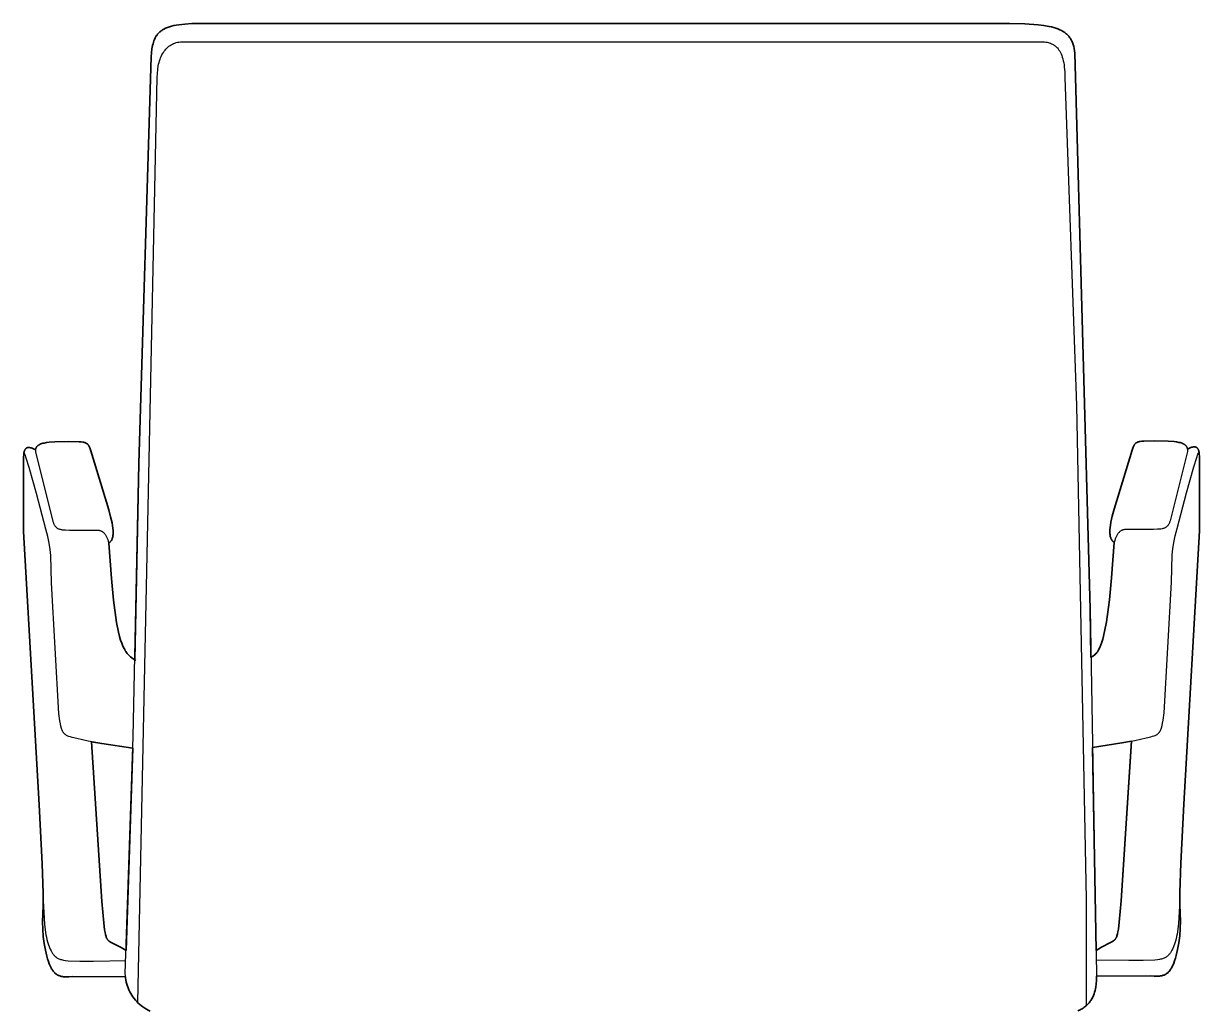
# Model space of a CAD drawing. Header units: millimetres. Extents: x 0 to 1824, y -1116 to 893.
# Drawn here: x 109 to 712, y -730 to -223 of the extents above; entities that cross this region are included whole.
import ezdxf

# ---------------------------------------------------------------- set-up
doc = ezdxf.new("R2010")
doc.units = ezdxf.units.MM
doc.layers.add('Blocks', color=7, linetype='Continuous')
doc.layers.add('Blocks$Inner', color=7, linetype='Continuous', lineweight=25, true_color=0x007f00)
doc.layers.add('Blocks$Outline', color=7, linetype='Continuous', lineweight=35, true_color=0xff3f3f)

# ---------------------------------------------------------------- blocks, each defined once
blk = doc.blocks.new('Oxford Low Office Chair Back')
at = {"layer": 'Blocks$Inner'}
for p, q in [((656.6, 566.38), (657.66, 567.07)), ((165.02, 519.87), (149.15, 522.34)), ((657.43, 520.23), (672.48, 522.67)), ((161.62, 416.14), (159.05, 417.64)), ((659.29, 416.23), (662.09, 417.87)), ((144.98, 410.68), (161.45, 410.97)), ((676.15, 411.01), (659.38, 411.29)), ((134.35, 402.77), (161.32, 402.6)), ((686.97, 403.1), (659.49, 402.95))]:
    blk.add_line(p, q, dxfattribs=at)
for points in [[(173.9, 385.08), (172.97, 385.55), (172.05, 386.06), (171.16, 386.61), (170.3, 387.2), (169.46, 387.83), (168.66, 388.5), (167.88, 389.21), (167.14, 389.94), (166.44, 390.72), (165.77, 391.52), (165.14, 392.36), (164.55, 393.22), (164.01, 394.12), (163.5, 395.04), (163.05, 395.98), (162.64, 396.96), (162.28, 397.95), (161.97, 398.97), (161.71, 400.01), (161.5, 401.06), (161.36, 402.14), (161.27, 403.23), (161.24, 404.34), (165.21, 525.7), (168.19, 665.91), (174.41, 874.62), (174.91, 878.56), (175.24, 880.34), (175.44, 881.18), (175.67, 881.99), (175.92, 882.77), (176.21, 883.51), (176.54, 884.23), (176.73, 884.57), (176.92, 884.91), (177.12, 885.24), (177.34, 885.56), (177.56, 885.87), (177.8, 886.17), (178.06, 886.47), (178.33, 886.76), (178.61, 887.04), (178.91, 887.31), (179.22, 887.57), (179.55, 887.83), (179.9, 888.08), (180.26, 888.31), (180.64, 888.55), (181.04, 888.77), (181.89, 889.19), (182.82, 889.57), (183.83, 889.93), (184.93, 890.25), (186.11, 890.54), (187.39, 890.79), (188.76, 891.01), (191.81, 891.35), (195.3, 891.55), (199.25, 891.62), (614.79, 891.62), (622.71, 891.41), (629.47, 890.96), (632.42, 890.62), (635.1, 890.16), (636.34, 889.89), (637.51, 889.59), (638.62, 889.25), (639.67, 888.88), (640.65, 888.46), (641.57, 888.01), (642.01, 887.77), (642.43, 887.52), (642.83, 887.25), (643.22, 886.98), (643.6, 886.69), (643.96, 886.4), (644.31, 886.08), (644.64, 885.76), (644.95, 885.43), (645.26, 885.08), (645.54, 884.72), (645.82, 884.35), (646.08, 883.96), (646.32, 883.56), (646.55, 883.14), (646.77, 882.71), (646.97, 882.27), (647.16, 881.81), (647.5, 880.85), (647.79, 879.82), (648.02, 878.74), (648.2, 877.58), (648.33, 876.36), (656.16, 591.21), (659.51, 403.97), (659.45, 400.83), (659.33, 399.13), (659.11, 397.4), (658.95, 396.52), (658.76, 395.64), (658.52, 394.77), (658.24, 393.9), (657.9, 393.04), (657.52, 392.2), (657.08, 391.37), (656.58, 390.56), (656.3, 390.16), (656.01, 389.77), (655.71, 389.38), (655.38, 389.01), (655.04, 388.64), (654.67, 388.27), (654.29, 387.92), (653.89, 387.58), (653.47, 387.24), (653.03, 386.91), (652.57, 386.6), (652.08, 386.29), (651.58, 386), (651.05, 385.71), (649.92, 385.18)], [(167.67, 389.42), (170.68, 537.36), (177.63, 863.95), (177.69, 866.04), (177.86, 868.02), (178.15, 869.88), (178.33, 870.78), (178.54, 871.64), (178.78, 872.47), (179.05, 873.27), (179.34, 874.04), (179.65, 874.78), (180, 875.49), (180.36, 876.16), (180.76, 876.8), (181.18, 877.41), (181.62, 877.99), (182.09, 878.53), (182.58, 879.04), (183.09, 879.51), (183.63, 879.95), (184.2, 880.35), (184.78, 880.72), (185.39, 881.05), (186.02, 881.34), (186.68, 881.6), (187.35, 881.82), (188.05, 881.99), (188.77, 882.13), (189.51, 882.23), (190.27, 882.29), (191.05, 882.31), (427.58, 882.31), (630.32, 882.31), (631.61, 882.28), (632.25, 882.24), (632.87, 882.18), (633.49, 882.09), (634.1, 881.98), (634.69, 881.84), (635.27, 881.68), (635.84, 881.48), (636.4, 881.26), (636.94, 880.99), (637.2, 880.85), (637.47, 880.69), (637.72, 880.53), (637.97, 880.35), (638.22, 880.17), (638.46, 879.98), (638.7, 879.77), (638.94, 879.55), (639.17, 879.33), (639.39, 879.09), (639.82, 878.58), (640.23, 878.02), (640.62, 877.41), (640.99, 876.74), (641.33, 876.02), (641.64, 875.25), (641.94, 874.41), (642.2, 873.52), (642.44, 872.56), (642.64, 871.54), (642.82, 870.46), (642.97, 869.3), (643.17, 866.77), (643.24, 863.95), (649.2, 695.69), (654.17, 442.56), (654.17, 387.83)], [(115.16, 673.03), (114.06, 673.53), (113.52, 673.75), (112.99, 673.93), (112.73, 674.01), (112.48, 674.07), (112.23, 674.12), (112.16, 674.13), (112.16, 674.13), (112.16, 674.13), (112.15, 674.13), (112.15, 674.13), (112.15, 674.13), (112.14, 674.13), (112.14, 674.13), (112.13, 674.13), (112.1, 674.14), (112.1, 674.14), (112.1, 674.14), (112.09, 674.14), (112.09, 674.14), (112.08, 674.14), (112.08, 674.14), (112.08, 674.14), (112.07, 674.14), (112.07, 674.14), (112.07, 674.14), (112.06, 674.14), (112.06, 674.14), (112.05, 674.14), (112.05, 674.14), (112.05, 674.14), (112.04, 674.14), (112.04, 674.14), (112.04, 674.14), (112.03, 674.15), (112.03, 674.15), (112.02, 674.15), (112.02, 674.15), (112.02, 674.15), (112.01, 674.15), (112.01, 674.15), (112, 674.15), (112, 674.15), (112, 674.15), (111.99, 674.15), (111.99, 674.15), (111.99, 674.15), (111.98, 674.15), (111.86, 674.16), (111.8, 674.16), (111.74, 674.17), (111.63, 674.17), (111.62, 674.17), (111.62, 674.17), (111.62, 674.17), (111.61, 674.17), (111.61, 674.17), (111.61, 674.17), (111.6, 674.17), (111.6, 674.17), (111.59, 674.17), (111.59, 674.17), (111.59, 674.17), (111.58, 674.17), (111.57, 674.17), (111.51, 674.16), (111.46, 674.16), (111.45, 674.16), (111.45, 674.16), (111.44, 674.16), (111.44, 674.16), (111.44, 674.16), (111.43, 674.16), (111.43, 674.16), (111.43, 674.16), (111.42, 674.16), (111.42, 674.16), (111.42, 674.16), (111.41, 674.16), (111.41, 674.16), (111.41, 674.16), (111.4, 674.16), (111.4, 674.16), (111.34, 674.15), (111.34, 674.15), (111.34, 674.15), (111.33, 674.15), (111.33, 674.15), (111.33, 674.15), (111.32, 674.15), (111.32, 674.15), (111.31, 674.15), (111.31, 674.15), (111.31, 674.15), (111.3, 674.14), (111.3, 674.14), (111.3, 674.14), (111.29, 674.14), (111.29, 674.14), (111.29, 674.14), (111.23, 674.13), (111.18, 674.12), (111.07, 674.1), (110.96, 674.07), (110.86, 674.03), (110.76, 673.99), (110.66, 673.94), (110.61, 673.91), (110.59, 673.9), (110.56, 673.88), (110.51, 673.85), (110.47, 673.82), (110.42, 673.79), (110.38, 673.75), (110.28, 673.68), (110.2, 673.59), (110.11, 673.5), (110.03, 673.41), (109.95, 673.3), (109.87, 673.19), (109.8, 673.07), (109.73, 672.94), (109.66, 672.8), (109.59, 672.65), (109.53, 672.5), (109.41, 672.16), (109.31, 671.79), (109.22, 671.37), (109.15, 670.92), (109.09, 670.42), (109.01, 669.3), (109.01, 631.09), (116.96, 490.87), (118.6, 460.59), (119.09, 445.57), (119.11, 439.45), (118.95, 434.78), (118.79, 430.95), (118.86, 427.11), (119.14, 423.35), (119.6, 419.74), (120.2, 416.35), (120.94, 413.25), (121.34, 411.84), (121.77, 410.52), (122.21, 409.32), (122.67, 408.23), (123.15, 407.26), (123.39, 406.82), (123.64, 406.41), (123.9, 406.02), (124.16, 405.66), (124.43, 405.32), (124.71, 405), (124.99, 404.71), (125.28, 404.45), (125.43, 404.32), (125.58, 404.2), (125.89, 403.97), (126.2, 403.77), (126.53, 403.58), (126.86, 403.42), (127.21, 403.27), (127.56, 403.14), (127.93, 403.02), (128.3, 402.92), (128.69, 402.84), (129.09, 402.77), (129.5, 402.72), (130.36, 402.65), (131.27, 402.62), (132.24, 402.64), (134.35, 402.77)], [(149.15, 522.34), (142.21, 523.59), (136.34, 524.87), (134.01, 525.45), (133.03, 525.73), (132.18, 526.01), (131.79, 526.17), (131.42, 526.33), (131.08, 526.51), (130.92, 526.61), (130.76, 526.71), (130.61, 526.81), (130.47, 526.92), (130.33, 527.03), (130.26, 527.09), (130.25, 527.1), (130.25, 527.1), (130.25, 527.1), (130.24, 527.11), (130.24, 527.11), (130.23, 527.11), (130.23, 527.12), (130.22, 527.12), (130.22, 527.13), (130.22, 527.13), (130.21, 527.13), (130.21, 527.14), (130.2, 527.14), (130.2, 527.15), (130.2, 527.15), (130.19, 527.15), (130.06, 527.28), (129.93, 527.41), (129.81, 527.55), (129.69, 527.69), (129.58, 527.84), (129.47, 528), (129.36, 528.17), (129.26, 528.35), (129.06, 528.72), (128.87, 529.13), (128.7, 529.58), (128.54, 530.07), (128.23, 531.19), (127.95, 532.49), (127.68, 534.01), (127.14, 537.77), (123.42, 604.78), (122.95, 618.83), (122.67, 621.89), (122.19, 625.06), (121.47, 628.49), (120.44, 632.33), (115.68, 650.65), (111.97, 663.91), (110.43, 668.76), (109.82, 670.39), (109.57, 670.96), (109.46, 671.17), (109.41, 671.27), (109.36, 671.35)], [(672.48, 522.67), (679.19, 523.92), (684.98, 525.2), (687.31, 525.79), (688.28, 526.06), (689.14, 526.34), (689.53, 526.5), (689.89, 526.66), (690.24, 526.84), (690.55, 527.04), (690.85, 527.25), (690.99, 527.36), (691.13, 527.48), (691.26, 527.61), (691.38, 527.74), (691.51, 527.88), (691.63, 528.02), (691.74, 528.18), (691.85, 528.34), (691.96, 528.5), (692.06, 528.68), (692.26, 529.05), (692.44, 529.46), (692.62, 529.91), (692.78, 530.4), (693.09, 531.52), (693.37, 532.83), (693.64, 534.35), (694.17, 538.11), (697.9, 605.11), (698.37, 619.16), (698.65, 622.22), (699.12, 625.39), (699.85, 628.82), (700.88, 632.66), (705.64, 650.98), (709.35, 664.25), (710.89, 669.09), (711.49, 670.72), (711.75, 671.29), (711.86, 671.51), (711.91, 671.6), (711.96, 671.68)], [(706.16, 673.36), (707.26, 673.86), (707.8, 674.08), (708.33, 674.26), (708.59, 674.34), (708.84, 674.4), (709.09, 674.45), (709.21, 674.47), (709.27, 674.48), (709.34, 674.48), (709.4, 674.49), (709.46, 674.49), (709.46, 674.49), (709.46, 674.49), (709.47, 674.49), (709.47, 674.49), (709.47, 674.5), (709.48, 674.5), (709.48, 674.5), (709.48, 674.5), (709.49, 674.5), (709.49, 674.5), (709.5, 674.5), (709.5, 674.5), (709.5, 674.5), (709.51, 674.5), (709.51, 674.5), (709.51, 674.5), (709.57, 674.5), (709.69, 674.5), (709.81, 674.5), (709.86, 674.49), (709.92, 674.49), (709.97, 674.48), (709.98, 674.48), (709.98, 674.48), (709.98, 674.48), (709.99, 674.48), (709.99, 674.48), (710, 674.48), (710, 674.48), (710, 674.48), (710.01, 674.48), (710.01, 674.48), (710.01, 674.48), (710.02, 674.48), (710.02, 674.48), (710.02, 674.48), (710.03, 674.47), (710.03, 674.47), (710.03, 674.47), (710.04, 674.47), (710.04, 674.47), (710.04, 674.47), (710.05, 674.47), (710.05, 674.47), (710.05, 674.47), (710.06, 674.47), (710.07, 674.47), (710.07, 674.47), (710.08, 674.47), (710.08, 674.47), (710.08, 674.46), (710.14, 674.45), (710.19, 674.44), (710.25, 674.43), (710.35, 674.4), (710.41, 674.38), (710.46, 674.36), (710.56, 674.32), (710.66, 674.27), (710.71, 674.24), (710.75, 674.22), (710.85, 674.15), (710.94, 674.09), (711.03, 674.01), (711.12, 673.93), (711.21, 673.84), (711.29, 673.74), (711.37, 673.63), (711.44, 673.52), (711.52, 673.4), (711.59, 673.27), (711.66, 673.13), (711.73, 672.99), (711.79, 672.83), (711.9, 672.49), (712.01, 672.12), (712.1, 671.7), (712.17, 671.25), (712.23, 670.76), (712.31, 669.64), (712.31, 631.42), (704.36, 491.2), (702.71, 460.93), (702.23, 445.9), (702.2, 439.79), (702.37, 435.12), (702.53, 431.28), (702.45, 427.44), (702.18, 423.68), (701.72, 420.07), (701.11, 416.68), (700.38, 413.58), (699.98, 412.17), (699.55, 410.85), (699.1, 409.65), (698.64, 408.56), (698.17, 407.6), (697.92, 407.15), (697.67, 406.74), (697.42, 406.35), (697.16, 405.99), (696.89, 405.65), (696.61, 405.34), (696.33, 405.05), (696.04, 404.78), (695.74, 404.53), (695.43, 404.31), (695.11, 404.1), (694.79, 403.91), (694.46, 403.75), (694.11, 403.6), (693.76, 403.47), (693.39, 403.35), (693.02, 403.26), (692.63, 403.17), (692.23, 403.1), (691.82, 403.05), (690.96, 402.98), (690.05, 402.96), (689.08, 402.97), (686.97, 403.1)], [(166.69, 564.91), (165.29, 565.8), (164.59, 566.29), (163.9, 566.84), (163.56, 567.14), (163.22, 567.46), (162.88, 567.81), (162.54, 568.18), (162.21, 568.57), (161.88, 569), (161.55, 569.46), (161.23, 569.95), (160.91, 570.48), (160.59, 571.05), (159.97, 572.32), (159.37, 573.77), (158.79, 575.42), (158.23, 577.3), (157.7, 579.41), (156.71, 584.43), (155.18, 595.78), (154.16, 606.92), (152.74, 625.13)], [(657.66, 567.07), (657.92, 567.26), (658.17, 567.46), (658.43, 567.67), (658.69, 567.91), (658.94, 568.15), (659.2, 568.43), (659.45, 568.72), (659.71, 569.05), (659.96, 569.4), (660.21, 569.78), (660.47, 570.19), (660.72, 570.65), (661.22, 571.67), (661.72, 572.87), (662.21, 574.25), (662.7, 575.85), (663.66, 579.77), (664.61, 584.76), (666.14, 596.11), (667.15, 607.25), (668.58, 625.46)], [(159.05, 417.64), (154.72, 419.89), (154.02, 420.26), (153.71, 420.44), (153.41, 420.62), (153.13, 420.81), (152.87, 421.01), (152.75, 421.11), (152.74, 421.11), (152.74, 421.12), (152.74, 421.12), (152.73, 421.12), (152.73, 421.13), (152.72, 421.13), (152.72, 421.13), (152.72, 421.14), (152.71, 421.14), (152.71, 421.14), (152.71, 421.15), (152.7, 421.15), (152.7, 421.15), (152.69, 421.16), (152.69, 421.16), (152.69, 421.16), (152.63, 421.22), (152.62, 421.22), (152.62, 421.23), (152.62, 421.23), (152.61, 421.23), (152.61, 421.24), (152.61, 421.24), (152.6, 421.24), (152.6, 421.25), (152.59, 421.25), (152.59, 421.25), (152.59, 421.26), (152.58, 421.26), (152.58, 421.26), (152.58, 421.27), (152.57, 421.27), (152.57, 421.27), (152.56, 421.29), (152.55, 421.29), (152.55, 421.3), (152.54, 421.3), (152.54, 421.3), (152.54, 421.31), (152.53, 421.31), (152.53, 421.31), (152.53, 421.32), (152.52, 421.32), (152.52, 421.32), (152.52, 421.33), (152.51, 421.33), (152.4, 421.45), (152.29, 421.57), (152.24, 421.64), (152.19, 421.7), (152.09, 421.83), (151.99, 421.97), (151.9, 422.12), (151.81, 422.28), (151.72, 422.44), (151.64, 422.61), (151.48, 422.98), (151.33, 423.39), (151.19, 423.84), (151.06, 424.33), (150.82, 425.47), (150.59, 426.83), (150.18, 430.33), (149.26, 441.24), (143.91, 523.33)], [(662.09, 417.87), (666.59, 420.23), (667.29, 420.59), (667.61, 420.77), (667.91, 420.95), (668.19, 421.14), (668.32, 421.24), (668.45, 421.34), (668.57, 421.44), (668.69, 421.55), (668.8, 421.66), (668.92, 421.78), (669.02, 421.9), (669.13, 422.03), (669.23, 422.17), (669.32, 422.31), (669.42, 422.46), (669.51, 422.61), (669.59, 422.77), (669.68, 422.94), (669.84, 423.31), (669.99, 423.72), (670.13, 424.17), (670.26, 424.66), (670.5, 425.8), (670.72, 427.16), (671.14, 430.66), (672.06, 441.57), (677.4, 523.63)], [(119.12, 441.73), (119.76, 429.62), (120.07, 426.84), (120.48, 424.23), (120.73, 423), (121.01, 421.82), (121.33, 420.7), (121.68, 419.65), (122.4, 417.73), (122.76, 416.86), (123.13, 416.06), (123.52, 415.31), (123.73, 414.96), (123.94, 414.63), (124.16, 414.31), (124.4, 414.01), (124.65, 413.72), (124.91, 413.44), (125.18, 413.18), (125.33, 413.06), (125.47, 412.94), (125.78, 412.71), (126.11, 412.49), (126.45, 412.28), (126.82, 412.1), (127.21, 411.92), (127.62, 411.76), (128.05, 411.61), (128.51, 411.48), (129, 411.36), (129.51, 411.25), (130.63, 411.08), (131.86, 410.96), (137.82, 410.72), (144.98, 410.68)], [(702.19, 442.07), (701.55, 429.95), (701.25, 427.17), (700.84, 424.56), (700.59, 423.33), (700.31, 422.15), (699.99, 421.03), (699.64, 419.98), (698.92, 418.06), (698.56, 417.19), (698.19, 416.39), (697.8, 415.64), (697.59, 415.3), (697.38, 414.96), (697.15, 414.64), (696.92, 414.34), (696.67, 414.05), (696.41, 413.77), (696.13, 413.51), (695.84, 413.27), (695.53, 413.04), (695.21, 412.82), (694.86, 412.62), (694.5, 412.43), (694.11, 412.25), (693.7, 412.09), (693.27, 411.94), (692.81, 411.81), (692.32, 411.69), (691.81, 411.58), (690.69, 411.41), (689.45, 411.29), (683.45, 411.05), (676.15, 411.01)]]:
    blk.add_lwpolyline(points, dxfattribs=at)
for points in [[(152.74, 625.13), (152.87, 625.22), (152.94, 625.27), (152.96, 625.29), (152.96, 625.29), (152.97, 625.29), (152.97, 625.3), (152.97, 625.3), (152.98, 625.3), (152.98, 625.31), (152.99, 625.31), (152.99, 625.31), (152.99, 625.31), (153, 625.32), (153, 625.32), (153.01, 625.32), (153.14, 625.43), (153.26, 625.53), (153.38, 625.65), (153.5, 625.76), (153.61, 625.88), (153.71, 626.01), (153.82, 626.14), (153.91, 626.27), (154.01, 626.41), (154.1, 626.55), (154.26, 626.85), (154.34, 627.01), (154.41, 627.18), (154.48, 627.35), (154.54, 627.52), (154.66, 627.88), (154.75, 628.27), (154.83, 628.67), (154.89, 629.1), (154.94, 629.55), (154.96, 630.03), (154.97, 630.53), (154.94, 631.6), (154.83, 632.78), (154.66, 634.06), (154.41, 635.46), (153.71, 638.61), (152.74, 642.25), (143.54, 672.53), (143.01, 674.01), (142.88, 674.33), (142.74, 674.62), (142.6, 674.9), (142.45, 675.15), (142.37, 675.27), (142.33, 675.33), (142.33, 675.33), (142.33, 675.34), (142.33, 675.34), (142.32, 675.34), (142.32, 675.35), (142.32, 675.35), (142.32, 675.35), (142.31, 675.36), (142.31, 675.36), (142.31, 675.36), (142.31, 675.37), (142.3, 675.37), (142.29, 675.39), (142.21, 675.5), (142.13, 675.6), (142.04, 675.7), (141.94, 675.8), (141.9, 675.85), (141.85, 675.9), (141.84, 675.91), (141.83, 675.91), (141.83, 675.91), (141.83, 675.91), (141.82, 675.92), (141.82, 675.92), (141.82, 675.92), (141.81, 675.93), (141.81, 675.93), (141.81, 675.93), (141.8, 675.93), (141.8, 675.94), (141.8, 675.94), (141.79, 675.94), (141.79, 675.95), (141.79, 675.95), (141.79, 675.95), (141.78, 675.95), (141.78, 675.96), (141.78, 675.96), (141.77, 675.96), (141.77, 675.97), (141.77, 675.97), (141.76, 675.97), (141.76, 675.97), (141.76, 675.98), (141.75, 675.98), (141.75, 675.98), (141.75, 675.98), (141.7, 676.03), (141.69, 676.03), (141.69, 676.03), (141.69, 676.04), (141.68, 676.04), (141.68, 676.04), (141.68, 676.04), (141.67, 676.05), (141.67, 676.05), (141.67, 676.05), (141.66, 676.05), (141.66, 676.06), (141.66, 676.06), (141.65, 676.06), (141.65, 676.06), (141.65, 676.07), (141.64, 676.07), (141.64, 676.07), (141.64, 676.07), (141.63, 676.08), (141.63, 676.08), (141.63, 676.08), (141.62, 676.08), (141.62, 676.09), (141.62, 676.09), (141.61, 676.09), (141.61, 676.1), (141.61, 676.1), (141.6, 676.1), (141.6, 676.1), (141.6, 676.11), (141.59, 676.11), (141.59, 676.11), (141.59, 676.11), (141.58, 676.12), (141.58, 676.12), (141.58, 676.12), (141.57, 676.12), (141.57, 676.13), (141.57, 676.13), (141.56, 676.13), (141.56, 676.13), (141.56, 676.14), (141.55, 676.14), (141.55, 676.14), (141.54, 676.14), (141.54, 676.15), (141.54, 676.15), (141.53, 676.15), (141.42, 676.23), (141.36, 676.27), (141.3, 676.3), (141.18, 676.37), (141.12, 676.41), (141.05, 676.44), (140.92, 676.5), (140.78, 676.56), (140.48, 676.67), (140.16, 676.77), (139.81, 676.85), (139.42, 676.93), (138.57, 677.05), (137.57, 677.14), (131.86, 677.24), (125.04, 677.12), (122.08, 676.89), (120.75, 676.71), (119.54, 676.47), (118.97, 676.33), (118.45, 676.17), (117.95, 675.99), (117.49, 675.8), (117.07, 675.59), (116.87, 675.48), (116.69, 675.36), (116.51, 675.24), (116.34, 675.11), (116.18, 674.98), (116.04, 674.84), (115.9, 674.69), (115.77, 674.54), (115.66, 674.39), (115.56, 674.22), (115.46, 674.06), (115.38, 673.88), (115.34, 673.79), (115.31, 673.7), (115.25, 673.52), (115.23, 673.42), (115.2, 673.32), (115.17, 673.12), (115.15, 672.92), (115.14, 672.71), (115.14, 672.49), (115.15, 672.26), (115.18, 672.03), (115.22, 671.79), (123.91, 636.98), (124.11, 636.2), (124.33, 635.49), (124.45, 635.17), (124.58, 634.87), (124.71, 634.58), (124.85, 634.32), (125.01, 634.07), (125.17, 633.83), (125.34, 633.62), (125.53, 633.41), (125.73, 633.23), (125.83, 633.14), (125.88, 633.1), (125.94, 633.06), (126.16, 632.9), (126.22, 632.86), (126.28, 632.82), (126.4, 632.75), (126.52, 632.69), (126.65, 632.62), (126.92, 632.5), (127.2, 632.39), (127.5, 632.3), (127.82, 632.21), (128.15, 632.14), (128.5, 632.07), (128.88, 632.02), (129.68, 631.93), (130.57, 631.87), (132.61, 631.83), (139.91, 631.74), (142.78, 631.73), (145.53, 631.83), (145.88, 631.85), (146.21, 631.85), (146.54, 631.85), (146.86, 631.83), (147.17, 631.79), (147.47, 631.75), (147.77, 631.69), (148.05, 631.62), (148.33, 631.54), (148.6, 631.44), (148.87, 631.32), (149.12, 631.19), (149.37, 631.05), (149.61, 630.89), (149.84, 630.72), (150.06, 630.53), (150.28, 630.32), (150.49, 630.1), (150.7, 629.86), (150.89, 629.61), (151.08, 629.33), (151.26, 629.04), (151.44, 628.74), (151.61, 628.41), (151.77, 628.07), (151.93, 627.7), (152.22, 626.92), (152.49, 626.07)], [(668.58, 625.46), (668.44, 625.56), (668.31, 625.66), (668.18, 625.76), (668.06, 625.87), (667.94, 625.98), (667.82, 626.09), (667.77, 626.15), (667.71, 626.21), (667.6, 626.34), (667.5, 626.47), (667.4, 626.6), (667.31, 626.74), (667.22, 626.89), (667.13, 627.03), (667.13, 627.04), (667.13, 627.04), (667.13, 627.05), (667.12, 627.05), (667.12, 627.06), (667.12, 627.06), (667.12, 627.07), (667.11, 627.07), (667.11, 627.08), (667.11, 627.08), (667.11, 627.09), (667.1, 627.09), (667.1, 627.1), (667.1, 627.1), (667.1, 627.1), (667.09, 627.11), (667.09, 627.11), (667.09, 627.12), (667.09, 627.12), (667.08, 627.13), (667.08, 627.13), (667.08, 627.14), (667.08, 627.14), (667.07, 627.15), (667.07, 627.15), (667.07, 627.16), (667.07, 627.16), (667.06, 627.17), (667.06, 627.17), (667.06, 627.18), (667.06, 627.18), (667.05, 627.19), (667.05, 627.19), (667.05, 627.2), (667.05, 627.2), (667.04, 627.21), (667.04, 627.21), (667.04, 627.22), (667.04, 627.22), (667.03, 627.23), (667.03, 627.23), (667.03, 627.24), (667.03, 627.24), (667.02, 627.25), (667.02, 627.25), (667.02, 627.26), (667.02, 627.26), (667.01, 627.27), (666.98, 627.35), (666.9, 627.51), (666.77, 627.85), (666.66, 628.21), (666.56, 628.6), (666.49, 629), (666.42, 629.43), (666.38, 629.88), (666.35, 630.36), (666.35, 630.86), (666.38, 631.93), (666.49, 633.11), (666.66, 634.39), (666.9, 635.79), (667.6, 638.94), (668.58, 642.58), (677.78, 672.86), (678.31, 674.35), (678.44, 674.66), (678.58, 674.96), (678.72, 675.23), (678.87, 675.48), (679.02, 675.72), (679.11, 675.83), (679.19, 675.94), (679.28, 676.04), (679.37, 676.13), (679.47, 676.23), (679.57, 676.32), (679.62, 676.36), (679.63, 676.37), (679.64, 676.37), (679.64, 676.38), (679.64, 676.38), (679.65, 676.38), (679.65, 676.38), (679.65, 676.39), (679.66, 676.39), (679.66, 676.39), (679.66, 676.39), (679.67, 676.4), (679.67, 676.4), (679.67, 676.4), (679.78, 676.48), (679.9, 676.56), (680.01, 676.64), (680.14, 676.71), (680.27, 676.77), (680.4, 676.83), (680.54, 676.9), (680.84, 677.01), (681.16, 677.1), (681.51, 677.19), (681.89, 677.26), (682.75, 677.38), (683.75, 677.47), (689.45, 677.58), (696.28, 677.46), (699.24, 677.22), (700.57, 677.04), (701.78, 676.8), (702.34, 676.66), (702.87, 676.5), (703.36, 676.33), (703.82, 676.13), (704.04, 676.03), (704.25, 675.92), (704.44, 675.81), (704.63, 675.69), (704.81, 675.57), (704.98, 675.44), (705.13, 675.31), (705.28, 675.17), (705.42, 675.02), (705.54, 674.87), (705.66, 674.72), (705.71, 674.64), (705.76, 674.56), (705.79, 674.52), (705.81, 674.47), (705.86, 674.39), (705.94, 674.21), (705.97, 674.13), (706.01, 674.03), (706.07, 673.85), (706.09, 673.75), (706.11, 673.66), (706.15, 673.46), (706.17, 673.25), (706.18, 673.04), (706.18, 672.82), (706.17, 672.59), (706.14, 672.36), (706.1, 672.12), (697.4, 637.31), (697.21, 636.53), (696.99, 635.83), (696.87, 635.5), (696.74, 635.2), (696.61, 634.92), (696.46, 634.65), (696.31, 634.4), (696.23, 634.28), (696.15, 634.17), (696.06, 634.05), (695.97, 633.95), (695.88, 633.85), (695.79, 633.75), (695.59, 633.56), (695.49, 633.47), (695.38, 633.39), (695.27, 633.31), (695.16, 633.23), (694.92, 633.08), (694.67, 632.95), (694.4, 632.83), (694.12, 632.73), (693.82, 632.63), (693.5, 632.54), (693.17, 632.47), (692.44, 632.35), (691.64, 632.26), (690.75, 632.2), (688.71, 632.16), (681.41, 632.07), (678.54, 632.06), (675.79, 632.16), (675.44, 632.18), (675.11, 632.19), (674.78, 632.18), (674.46, 632.16), (674.15, 632.13), (674, 632.11), (673.85, 632.08), (673.55, 632.02), (673.26, 631.95), (672.99, 631.87), (672.85, 631.82), (672.72, 631.77), (672.58, 631.71), (672.45, 631.65), (672.2, 631.53), (671.95, 631.38), (671.71, 631.22), (671.48, 631.05), (671.25, 630.86), (671.04, 630.65), (670.82, 630.43), (670.62, 630.19), (670.42, 629.94), (670.24, 629.66), (670.05, 629.37), (669.88, 629.07), (669.71, 628.74), (669.55, 628.4), (669.39, 628.04), (669.1, 627.26), (668.83, 626.4)]]:
    blk.add_lwpolyline(points, close=True, dxfattribs=at)
at = {"layer": 'Blocks$Outline'}
for points in [[(166.06, 565.31), (168.19, 665.91), (174.41, 874.62), (174.91, 878.56), (175.24, 880.34), (175.44, 881.18), (175.67, 881.99), (175.92, 882.77), (176.21, 883.51), (176.54, 884.23), (176.73, 884.57), (176.92, 884.91), (177.12, 885.24), (177.34, 885.56), (177.56, 885.87), (177.8, 886.17), (178.06, 886.47), (178.33, 886.76), (178.61, 887.04), (178.91, 887.31), (179.22, 887.57), (179.55, 887.83), (179.9, 888.08), (180.26, 888.31), (180.64, 888.55), (181.04, 888.77), (181.89, 889.19), (182.82, 889.57), (183.83, 889.93), (184.93, 890.25), (186.11, 890.54), (187.39, 890.79), (188.76, 891.01), (191.81, 891.35), (195.3, 891.55), (199.25, 891.62), (614.79, 891.62)], [(614.79, 891.62), (622.71, 891.41), (629.47, 890.96), (632.42, 890.62), (635.1, 890.16), (636.34, 889.89), (637.51, 889.59), (638.62, 889.25), (639.67, 888.88), (640.65, 888.46), (641.57, 888.01), (642.01, 887.77), (642.43, 887.52), (642.83, 887.25), (643.22, 886.98), (643.6, 886.69), (643.96, 886.4), (644.31, 886.08), (644.64, 885.76), (644.95, 885.43), (645.26, 885.08), (645.54, 884.72), (645.82, 884.35), (646.08, 883.96), (646.32, 883.56), (646.55, 883.14), (646.77, 882.71), (646.97, 882.27), (647.16, 881.81), (647.5, 880.85), (647.79, 879.82), (648.02, 878.74), (648.2, 877.58), (648.33, 876.36), (656.16, 591.21), (656.6, 566.38)], [(115.16, 673.03), (115.17, 673.12), (115.2, 673.32), (115.23, 673.42), (115.25, 673.52), (115.31, 673.7), (115.34, 673.79), (115.38, 673.88), (115.46, 674.06), (115.56, 674.22), (115.66, 674.39), (115.77, 674.54), (115.9, 674.69), (116.04, 674.84), (116.18, 674.98), (116.34, 675.11), (116.51, 675.24), (116.69, 675.36), (116.87, 675.48), (117.07, 675.59), (117.49, 675.8), (117.95, 675.99), (118.45, 676.17), (118.97, 676.33), (119.54, 676.47), (120.75, 676.71), (122.08, 676.89), (125.04, 677.12), (131.86, 677.24), (137.57, 677.14), (138.57, 677.05), (139.42, 676.93), (139.81, 676.85), (140.16, 676.77), (140.48, 676.67), (140.78, 676.56), (140.92, 676.5), (141.05, 676.44), (141.12, 676.41), (141.18, 676.37), (141.3, 676.3), (141.36, 676.27), (141.42, 676.23), (141.53, 676.15), (141.54, 676.15), (141.54, 676.15), (141.54, 676.14), (141.55, 676.14), (141.55, 676.14), (141.56, 676.14), (141.56, 676.13), (141.56, 676.13), (141.57, 676.13), (141.57, 676.13), (141.57, 676.12), (141.58, 676.12), (141.58, 676.12), (141.58, 676.12), (141.59, 676.11), (141.59, 676.11), (141.59, 676.11), (141.6, 676.11), (141.6, 676.1), (141.6, 676.1), (141.61, 676.1), (141.61, 676.1), (141.61, 676.09), (141.62, 676.09), (141.62, 676.09), (141.62, 676.08), (141.63, 676.08), (141.63, 676.08), (141.63, 676.08), (141.64, 676.07), (141.64, 676.07), (141.64, 676.07), (141.65, 676.07), (141.65, 676.06), (141.65, 676.06), (141.66, 676.06), (141.66, 676.06), (141.66, 676.05), (141.67, 676.05), (141.67, 676.05), (141.67, 676.05), (141.68, 676.04), (141.68, 676.04), (141.68, 676.04), (141.69, 676.04), (141.69, 676.03), (141.69, 676.03), (141.7, 676.03), (141.75, 675.98), (141.75, 675.98), (141.75, 675.98), (141.76, 675.98), (141.76, 675.97), (141.76, 675.97), (141.77, 675.97), (141.77, 675.97), (141.77, 675.96), (141.78, 675.96), (141.78, 675.96), (141.78, 675.95), (141.79, 675.95), (141.79, 675.95), (141.79, 675.95), (141.79, 675.94), (141.8, 675.94), (141.8, 675.94), (141.8, 675.93), (141.81, 675.93), (141.81, 675.93), (141.81, 675.93), (141.82, 675.92), (141.82, 675.92), (141.82, 675.92), (141.83, 675.91), (141.83, 675.91), (141.83, 675.91), (141.84, 675.91), (141.85, 675.9), (141.9, 675.85), (141.94, 675.8), (142.04, 675.7), (142.13, 675.6), (142.21, 675.5), (142.29, 675.39), (142.3, 675.37), (142.31, 675.37), (142.31, 675.36), (142.31, 675.36), (142.31, 675.36), (142.32, 675.35), (142.32, 675.35), (142.32, 675.35), (142.32, 675.34), (142.33, 675.34), (142.33, 675.34), (142.33, 675.33), (142.33, 675.33), (142.37, 675.27), (142.45, 675.15), (142.6, 674.9), (142.74, 674.62), (142.88, 674.33), (143.01, 674.01), (143.54, 672.53), (152.74, 642.25), (153.71, 638.61), (154.41, 635.46), (154.66, 634.06), (154.83, 632.78), (154.94, 631.6), (154.97, 630.53), (154.96, 630.03), (154.94, 629.55), (154.89, 629.1), (154.83, 628.67), (154.75, 628.27), (154.66, 627.88), (154.54, 627.52), (154.48, 627.35), (154.41, 627.18), (154.34, 627.01), (154.26, 626.85), (154.1, 626.55), (154.01, 626.41), (153.91, 626.27), (153.82, 626.14), (153.71, 626.01), (153.61, 625.88), (153.5, 625.76), (153.38, 625.65), (153.26, 625.53), (153.14, 625.43), (153.01, 625.32), (153, 625.32), (153, 625.32), (152.99, 625.31), (152.99, 625.31), (152.99, 625.31), (152.98, 625.31), (152.98, 625.3), (152.97, 625.3), (152.97, 625.3), (152.97, 625.29), (152.96, 625.29), (152.96, 625.29), (152.94, 625.27), (152.87, 625.22), (152.74, 625.13)], [(668.58, 625.46), (668.44, 625.56), (668.31, 625.66), (668.18, 625.76), (668.06, 625.87), (667.94, 625.98), (667.82, 626.09), (667.77, 626.15), (667.71, 626.21), (667.6, 626.34), (667.5, 626.47), (667.4, 626.6), (667.31, 626.74), (667.22, 626.89), (667.13, 627.03), (667.13, 627.04), (667.13, 627.04), (667.13, 627.05), (667.12, 627.05), (667.12, 627.06), (667.12, 627.06), (667.12, 627.07), (667.11, 627.07), (667.11, 627.08), (667.11, 627.08), (667.11, 627.09), (667.1, 627.09), (667.1, 627.1), (667.1, 627.1), (667.1, 627.1), (667.09, 627.11), (667.09, 627.11), (667.09, 627.12), (667.09, 627.12), (667.08, 627.13), (667.08, 627.13), (667.08, 627.14), (667.08, 627.14), (667.07, 627.15), (667.07, 627.15), (667.07, 627.16), (667.07, 627.16), (667.06, 627.17), (667.06, 627.17), (667.06, 627.18), (667.06, 627.18), (667.05, 627.19), (667.05, 627.19), (667.05, 627.2), (667.05, 627.2), (667.04, 627.21), (667.04, 627.21), (667.04, 627.22), (667.04, 627.22), (667.03, 627.23), (667.03, 627.23), (667.03, 627.24), (667.03, 627.24), (667.02, 627.25), (667.02, 627.25), (667.02, 627.26), (667.02, 627.26), (667.01, 627.27), (666.98, 627.35), (666.9, 627.51), (666.77, 627.85), (666.66, 628.21), (666.56, 628.6), (666.49, 629), (666.42, 629.43), (666.38, 629.88), (666.35, 630.36), (666.35, 630.86), (666.38, 631.93), (666.49, 633.11), (666.66, 634.39), (666.9, 635.79), (667.6, 638.94), (668.58, 642.58), (677.78, 672.86), (678.31, 674.35), (678.44, 674.66), (678.58, 674.96), (678.72, 675.23), (678.87, 675.48), (679.02, 675.72), (679.11, 675.83), (679.19, 675.94), (679.28, 676.04), (679.37, 676.13), (679.47, 676.23), (679.57, 676.32), (679.62, 676.36), (679.63, 676.37), (679.64, 676.37), (679.64, 676.38), (679.64, 676.38), (679.65, 676.38), (679.65, 676.38), (679.65, 676.39), (679.66, 676.39), (679.66, 676.39), (679.66, 676.39), (679.67, 676.4), (679.67, 676.4), (679.67, 676.4), (679.78, 676.48), (679.9, 676.56), (680.01, 676.64), (680.14, 676.71), (680.27, 676.77), (680.4, 676.83), (680.54, 676.9), (680.84, 677.01), (681.16, 677.1), (681.51, 677.19), (681.89, 677.26), (682.75, 677.38), (683.75, 677.47), (689.45, 677.58), (696.28, 677.46), (699.24, 677.22), (700.57, 677.04), (701.78, 676.8), (702.34, 676.66), (702.87, 676.5), (703.36, 676.33), (703.82, 676.13), (704.04, 676.03), (704.25, 675.92), (704.44, 675.81), (704.63, 675.69), (704.81, 675.57), (704.98, 675.44), (705.13, 675.31), (705.28, 675.17), (705.42, 675.02), (705.54, 674.87), (705.66, 674.72), (705.71, 674.64), (705.76, 674.56), (705.79, 674.52), (705.81, 674.47), (705.86, 674.39), (705.94, 674.21), (705.97, 674.13), (706.01, 674.03), (706.07, 673.85), (706.09, 673.75), (706.11, 673.66), (706.15, 673.46), (706.16, 673.36)], [(161.32, 402.6), (134.35, 402.77), (132.24, 402.64), (131.27, 402.62), (130.36, 402.65), (129.5, 402.72), (129.09, 402.77), (128.69, 402.84), (128.3, 402.92), (127.93, 403.02), (127.56, 403.14), (127.21, 403.27), (126.86, 403.42), (126.53, 403.58), (126.2, 403.77), (125.89, 403.97), (125.58, 404.2), (125.43, 404.32), (125.28, 404.45), (124.99, 404.71), (124.71, 405), (124.43, 405.32), (124.16, 405.66), (123.9, 406.02), (123.64, 406.41), (123.39, 406.82), (123.15, 407.26), (122.67, 408.23), (122.21, 409.32), (121.77, 410.52), (121.34, 411.84), (120.94, 413.25), (120.2, 416.35), (119.6, 419.74), (119.14, 423.35), (118.86, 427.11), (118.79, 430.95), (118.95, 434.78), (119.11, 439.45), (119.09, 445.57), (118.6, 460.59), (116.96, 490.87), (109.01, 631.09), (109.01, 669.3), (109.09, 670.42), (109.15, 670.92), (109.22, 671.37), (109.31, 671.79), (109.41, 672.16), (109.53, 672.5), (109.59, 672.65), (109.66, 672.8), (109.73, 672.94), (109.8, 673.07), (109.87, 673.19), (109.95, 673.3), (110.03, 673.41), (110.11, 673.5), (110.2, 673.59), (110.28, 673.68), (110.38, 673.75), (110.42, 673.79), (110.47, 673.82), (110.51, 673.85), (110.56, 673.88), (110.59, 673.9), (110.61, 673.91), (110.66, 673.94), (110.76, 673.99), (110.86, 674.03), (110.96, 674.07), (111.07, 674.1), (111.18, 674.12), (111.23, 674.13), (111.29, 674.14), (111.29, 674.14), (111.29, 674.14), (111.3, 674.14), (111.3, 674.14), (111.3, 674.14), (111.31, 674.15), (111.31, 674.15), (111.31, 674.15), (111.32, 674.15), (111.32, 674.15), (111.33, 674.15), (111.33, 674.15), (111.33, 674.15), (111.34, 674.15), (111.34, 674.15), (111.34, 674.15), (111.4, 674.16), (111.4, 674.16), (111.41, 674.16), (111.41, 674.16), (111.41, 674.16), (111.42, 674.16), (111.42, 674.16), (111.42, 674.16), (111.43, 674.16), (111.43, 674.16), (111.43, 674.16), (111.44, 674.16), (111.44, 674.16), (111.44, 674.16), (111.45, 674.16), (111.45, 674.16), (111.46, 674.16), (111.51, 674.16), (111.57, 674.17), (111.58, 674.17), (111.59, 674.17), (111.59, 674.17), (111.59, 674.17), (111.6, 674.17), (111.6, 674.17), (111.61, 674.17), (111.61, 674.17), (111.61, 674.17), (111.62, 674.17), (111.62, 674.17), (111.62, 674.17), (111.63, 674.17), (111.74, 674.17), (111.8, 674.16), (111.86, 674.16), (111.98, 674.15), (111.99, 674.15), (111.99, 674.15), (111.99, 674.15), (112, 674.15), (112, 674.15), (112, 674.15), (112.01, 674.15), (112.01, 674.15), (112.02, 674.15), (112.02, 674.15), (112.02, 674.15), (112.03, 674.15), (112.03, 674.15), (112.04, 674.14), (112.04, 674.14), (112.04, 674.14), (112.05, 674.14), (112.05, 674.14), (112.05, 674.14), (112.06, 674.14), (112.06, 674.14), (112.07, 674.14), (112.07, 674.14), (112.07, 674.14), (112.08, 674.14), (112.08, 674.14), (112.08, 674.14), (112.09, 674.14), (112.09, 674.14), (112.1, 674.14), (112.1, 674.14), (112.1, 674.14), (112.13, 674.13), (112.14, 674.13), (112.14, 674.13), (112.15, 674.13), (112.15, 674.13), (112.15, 674.13), (112.16, 674.13), (112.16, 674.13), (112.16, 674.13), (112.23, 674.12), (112.48, 674.07), (112.73, 674.01), (112.99, 673.93), (113.52, 673.75), (114.06, 673.53), (115.16, 673.03)], [(706.16, 673.36), (707.26, 673.86), (707.8, 674.08), (708.33, 674.26), (708.59, 674.34), (708.84, 674.4), (709.09, 674.45), (709.21, 674.47), (709.27, 674.48), (709.34, 674.48), (709.4, 674.49), (709.46, 674.49), (709.46, 674.49), (709.46, 674.49), (709.47, 674.49), (709.47, 674.49), (709.47, 674.5), (709.48, 674.5), (709.48, 674.5), (709.48, 674.5), (709.49, 674.5), (709.49, 674.5), (709.5, 674.5), (709.5, 674.5), (709.5, 674.5), (709.51, 674.5), (709.51, 674.5), (709.51, 674.5), (709.57, 674.5), (709.69, 674.5), (709.81, 674.5), (709.86, 674.49), (709.92, 674.49), (709.97, 674.48), (709.98, 674.48), (709.98, 674.48), (709.98, 674.48), (709.99, 674.48), (709.99, 674.48), (710, 674.48), (710, 674.48), (710, 674.48), (710.01, 674.48), (710.01, 674.48), (710.01, 674.48), (710.02, 674.48), (710.02, 674.48), (710.02, 674.48), (710.03, 674.47), (710.03, 674.47), (710.03, 674.47), (710.04, 674.47), (710.04, 674.47), (710.04, 674.47), (710.05, 674.47), (710.05, 674.47), (710.05, 674.47), (710.06, 674.47), (710.07, 674.47), (710.07, 674.47), (710.08, 674.47), (710.08, 674.47), (710.08, 674.46), (710.14, 674.45), (710.19, 674.44), (710.25, 674.43), (710.35, 674.4), (710.41, 674.38), (710.46, 674.36), (710.56, 674.32), (710.66, 674.27), (710.71, 674.24), (710.75, 674.22), (710.85, 674.15), (710.94, 674.09), (711.03, 674.01), (711.12, 673.93), (711.21, 673.84), (711.29, 673.74), (711.37, 673.63), (711.44, 673.52), (711.52, 673.4), (711.59, 673.27), (711.66, 673.13), (711.73, 672.99), (711.79, 672.83), (711.9, 672.49), (712.01, 672.12), (712.1, 671.7), (712.17, 671.25), (712.23, 670.76), (712.31, 669.64), (712.31, 631.42), (704.36, 491.2), (702.71, 460.93), (702.23, 445.9), (702.2, 439.79), (702.37, 435.12), (702.53, 431.28), (702.45, 427.44), (702.18, 423.68), (701.72, 420.07), (701.11, 416.68), (700.38, 413.58), (699.98, 412.17), (699.55, 410.85), (699.1, 409.65), (698.64, 408.56), (698.17, 407.6), (697.92, 407.15), (697.67, 406.74), (697.42, 406.35), (697.16, 405.99), (696.89, 405.65), (696.61, 405.34), (696.33, 405.05), (696.04, 404.78), (695.74, 404.53), (695.43, 404.31), (695.11, 404.1), (694.79, 403.91), (694.46, 403.75), (694.11, 403.6), (693.76, 403.47), (693.39, 403.35), (693.02, 403.26), (692.63, 403.17), (692.23, 403.1), (691.82, 403.05), (690.96, 402.98), (690.05, 402.96), (689.08, 402.97), (686.97, 403.1), (659.49, 402.95)], [(152.74, 625.13), (154.16, 606.92), (155.18, 595.78), (156.71, 584.43), (157.7, 579.41), (158.23, 577.3), (158.79, 575.42), (159.37, 573.77), (159.97, 572.32), (160.59, 571.05), (160.91, 570.48), (161.23, 569.95), (161.55, 569.46), (161.88, 569), (162.21, 568.57), (162.54, 568.18), (162.88, 567.81), (163.22, 567.46), (163.56, 567.14), (163.9, 566.84), (164.59, 566.29), (165.29, 565.8), (166.06, 565.31)], [(656.6, 566.38), (657.66, 567.07), (657.92, 567.26), (658.17, 567.46), (658.43, 567.67), (658.69, 567.91), (658.94, 568.15), (659.2, 568.43), (659.45, 568.72), (659.71, 569.05), (659.96, 569.4), (660.21, 569.78), (660.47, 570.19), (660.72, 570.65), (661.22, 571.67), (661.72, 572.87), (662.21, 574.25), (662.7, 575.85), (663.66, 579.77), (664.61, 584.76), (666.14, 596.11), (667.15, 607.25), (668.58, 625.46)], [(165.02, 519.87), (149.15, 522.34), (143.92, 523.28)], [(143.92, 523.28), (149.26, 441.24), (150.18, 430.33), (150.59, 426.83), (150.82, 425.47), (151.06, 424.33), (151.19, 423.84), (151.33, 423.39), (151.48, 422.98), (151.64, 422.61), (151.72, 422.44), (151.81, 422.28), (151.9, 422.12), (151.99, 421.97), (152.09, 421.83), (152.19, 421.7), (152.24, 421.64), (152.29, 421.57), (152.4, 421.45), (152.51, 421.33), (152.52, 421.33), (152.52, 421.32), (152.52, 421.32), (152.53, 421.32), (152.53, 421.31), (152.53, 421.31), (152.54, 421.31), (152.54, 421.3), (152.54, 421.3), (152.55, 421.3), (152.55, 421.29), (152.56, 421.29), (152.57, 421.27), (152.57, 421.27), (152.58, 421.27), (152.58, 421.26), (152.58, 421.26), (152.59, 421.26), (152.59, 421.25), (152.59, 421.25), (152.6, 421.25), (152.6, 421.24), (152.61, 421.24), (152.61, 421.24), (152.61, 421.23), (152.62, 421.23), (152.62, 421.23), (152.62, 421.22), (152.63, 421.22), (152.69, 421.16), (152.69, 421.16), (152.69, 421.16), (152.7, 421.15), (152.7, 421.15), (152.71, 421.15), (152.71, 421.14), (152.71, 421.14), (152.72, 421.14), (152.72, 421.13), (152.72, 421.13), (152.73, 421.13), (152.73, 421.12), (152.74, 421.12), (152.74, 421.12), (152.74, 421.11), (152.75, 421.11), (152.87, 421.01), (153.13, 420.81), (153.41, 420.62), (153.71, 420.44), (154.02, 420.26), (154.72, 419.89), (159.05, 417.64), (161.62, 416.14)], [(161.62, 416.14), (165.02, 519.87)], [(677.4, 523.59), (672.48, 522.67), (657.43, 520.23)], [(657.43, 520.23), (659.29, 416.23)], [(659.29, 416.23), (662.09, 417.87), (666.59, 420.23), (667.29, 420.59), (667.61, 420.77), (667.91, 420.95), (668.19, 421.14), (668.32, 421.24), (668.45, 421.34), (668.57, 421.44), (668.69, 421.55), (668.8, 421.66), (668.92, 421.78), (669.02, 421.9), (669.13, 422.03), (669.23, 422.17), (669.32, 422.31), (669.42, 422.46), (669.51, 422.61), (669.59, 422.77), (669.68, 422.94), (669.84, 423.31), (669.99, 423.72), (670.13, 424.17), (670.26, 424.66), (670.5, 425.8), (670.72, 427.16), (671.14, 430.66), (672.06, 441.57), (677.4, 523.59)], [(173.9, 385.08), (172.97, 385.55), (172.05, 386.06), (171.16, 386.61), (170.3, 387.2), (169.46, 387.83), (168.66, 388.5), (167.88, 389.21), (167.14, 389.94), (166.44, 390.72), (165.77, 391.52), (165.14, 392.36), (164.55, 393.22), (164.01, 394.12), (163.5, 395.04), (163.05, 395.98), (162.64, 396.96), (162.28, 397.95), (161.97, 398.97), (161.71, 400.01), (161.5, 401.06), (161.36, 402.14), (161.32, 402.6)], [(659.49, 402.95), (659.45, 400.83), (659.33, 399.13), (659.11, 397.4), (658.95, 396.52), (658.76, 395.64), (658.52, 394.77), (658.24, 393.9), (657.9, 393.04), (657.52, 392.2), (657.08, 391.37), (656.58, 390.56), (656.3, 390.16), (656.01, 389.77), (655.71, 389.38), (655.38, 389.01), (655.04, 388.64), (654.67, 388.27), (654.29, 387.92), (653.89, 387.58), (653.47, 387.24), (653.03, 386.91), (652.57, 386.6), (652.08, 386.29), (651.58, 386), (651.05, 385.71), (649.92, 385.18)]]:
    blk.add_lwpolyline(points, dxfattribs=at)

msp = doc.modelspace()

# ---------------------------------------------------------------- block references
at = {"layer": 'Blocks'}
msp.add_blockref('Oxford Low Office Chair Back', (0, -1115.03), dxfattribs=at)

doc.saveas('drawing.dxf')
